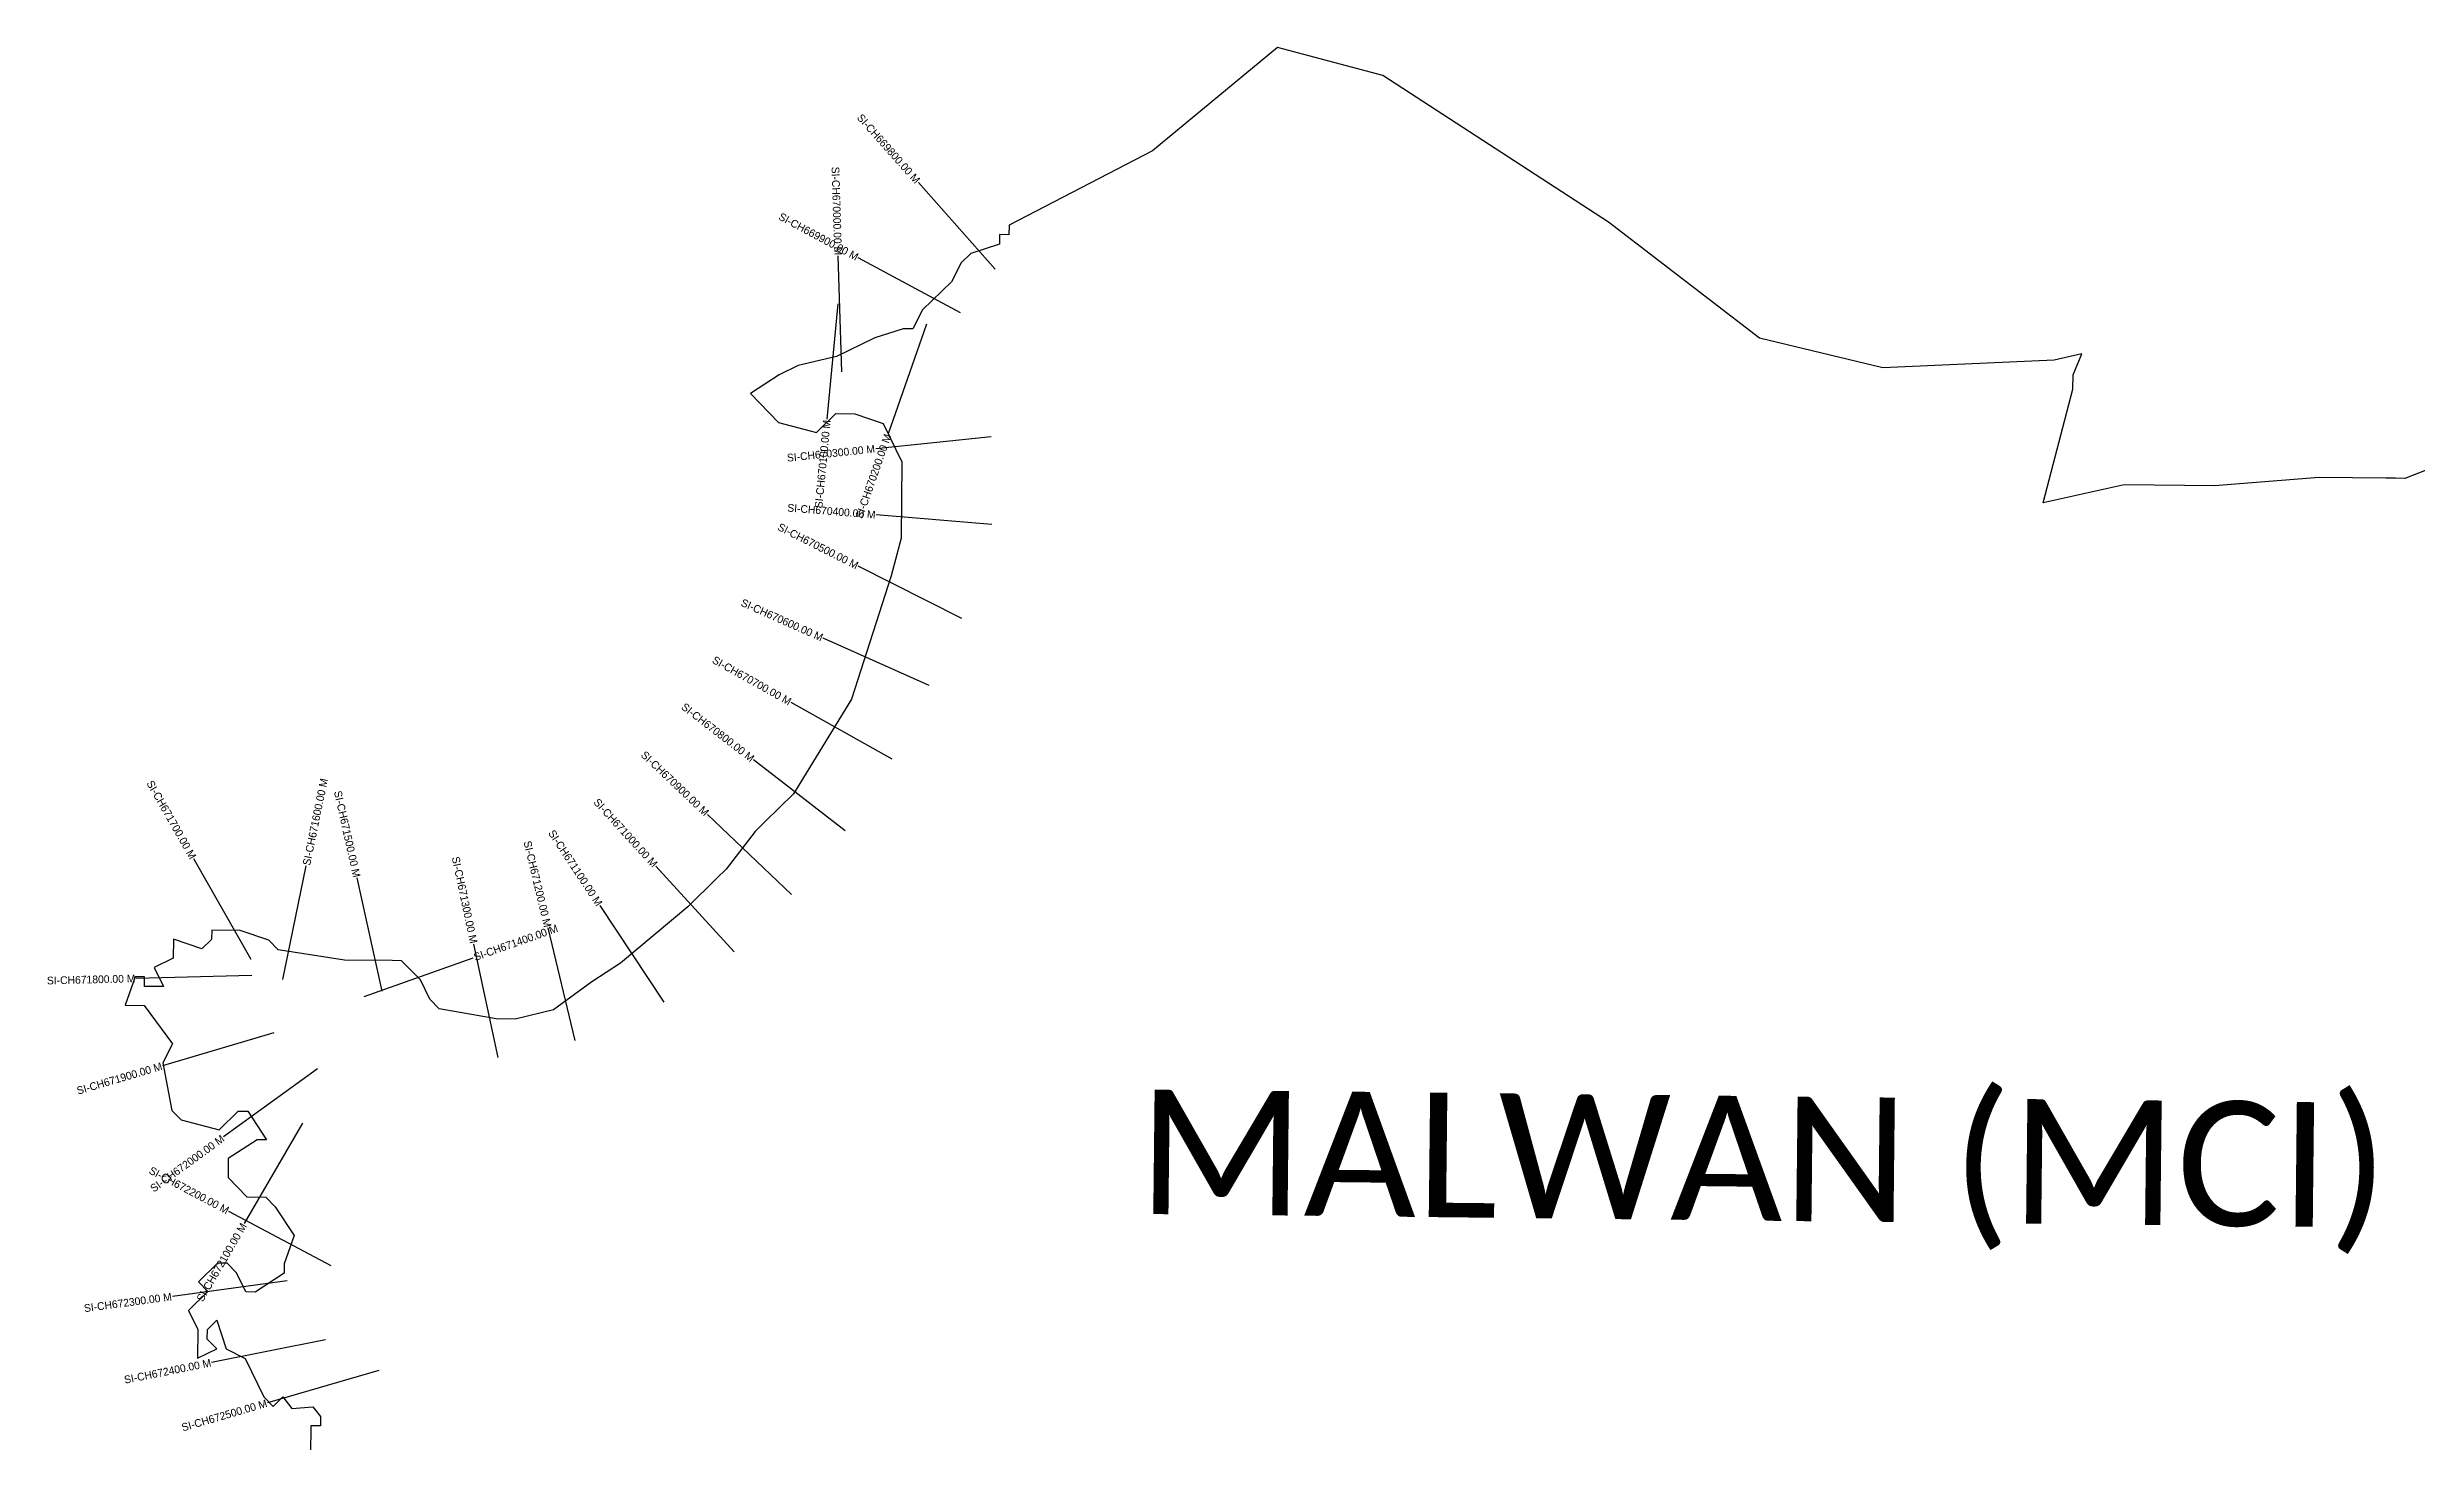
# Model space of a CAD drawing. Header units: metres. Extents: x 334602 to 340119, y 1774171 to 1777652.
# Drawn here: x 334614 to 337680, y 1775849 to 1777652 of the extents above; entities that cross this region are included whole.
import ezdxf
from ezdxf.enums import TextEntityAlignment as Align

# ---------------------------------------------------------------- set-up
doc = ezdxf.new("R2010")
doc.units = ezdxf.units.M
for name, color, linetype in [('CS', 134, 'Continuous'), ('CSMark', 6, 'Continuous'), ('VILLAGE BOUNDRY', 10, 'Continuous'), ('VILLAGE NAME', 250, 'Continuous')]:
    doc.layers.add(name, color=color, linetype=linetype)

msp = doc.modelspace()

# ---------------------------------------------------------------- linework, layer by layer
at = {"layer": 'CS'}
for p, q in [((335840.7, 1777365.4), (335741.2, 1777477.7)), ((335642, 1777232.7), (335637.4, 1777382.6)), ((335795.6, 1777309.1), (335663.4, 1777380)), ((335637.1, 1777320.6), (335622.9, 1777171.3)), ((335751.6, 1777294.2), (335702.2, 1777152.5)), ((335835.2, 1777148.7), (335686, 1777133.2)), ((335836.3, 1777035.3), (335686.8, 1777047.5)), ((335797.4, 1776913.4), (335663.4, 1776981)), ((335755, 1776826.8), (335618, 1776887.9)), ((335707.4, 1776731.3), (335576.6, 1776804.6)), ((335646.6, 1776638.7), (335527.9, 1776730.5)), ((335577.2, 1776556.6), (335468.5, 1776659.9)), ((334878, 1776472.2), (334803.7, 1776602.5)), ((334918.9, 1776446.4), (334949.2, 1776593.3)), ((335502.7, 1776482.2), (335401.6, 1776593)), ((335047.6, 1776431.5), (335015, 1776577.9)), ((335412.2, 1776417), (335329.6, 1776542.2)), ((335297, 1776367.4), (335262.1, 1776513.3)), ((335024.1, 1776424.5), (335165.4, 1776474.6)), ((335197.4, 1776345.5), (335166.3, 1776492.3)), ((334879.1, 1776451.4), (334729.2, 1776447.8)), ((334907.3, 1776377.4), (334763.4, 1776334.9)), ((334963.7, 1776331), (334842.4, 1776242.7)), ((334944.5, 1776260.6), (334869.1, 1776130.9)), ((334981.7, 1776076.2), (334849.2, 1776146.4)), ((334924.8, 1776056.6), (334776.2, 1776036.4)), ((334974, 1775980.4), (334826.9, 1775951)), ((335043.2, 1775940.7), (334899.2, 1775898.8))]:
    msp.add_line(p, q, dxfattribs=at)
at = {"layer": 'VILLAGE BOUNDRY', "flags": 128}
msp.add_lwpolyline([(337788, 1777142.7), (337664.4, 1777094.8), (337652.1, 1777095), (337639.8, 1777095.1), (337553.6, 1777096), (337418.1, 1777085.2), (337301.2, 1777086.5), (337196.3, 1777063), (337234.8, 1777210.3), (337235, 1777228.8), (337246.5, 1777256.1), (337210.7, 1777247.5), (336989, 1777237.6), (336829.4, 1777276.3), (336634.1, 1777426.1), (336342, 1777615.8), (336205.8, 1777652.4), (336044.3, 1777518.7), (335858.6, 1777422.3), (335858.4, 1777410), (335846.1, 1777410.1), (335846, 1777397.8), (335809, 1777385.9), (335796.5, 1777373.7), (335783.9, 1777349.2), (335746.6, 1777312.7), (335734, 1777288.3), (335721.7, 1777288.4), (335684.7, 1777276.5), (335635.2, 1777252.4), (335585.8, 1777240.6), (335561, 1777228.6), (335523.9, 1777204.4), (335560.4, 1777167.1), (335609.5, 1777154.2), (335634.4, 1777178.5), (335659, 1777178.3), (335695.8, 1777165.6), (335719.8, 1777116.1), (335718.8, 1777017.6), (335705.9, 1776968.5), (335654.9, 1776809.1), (335579.7, 1776686.8), (335542.4, 1776650.3), (335530, 1776638.1), (335492.5, 1776589.3), (335480.1, 1776577.1), (335442.8, 1776540.6), (335355.8, 1776467.7), (335318.6, 1776443.5), (335269, 1776407.1), (335219.6, 1776395.3), (335195, 1776395.6), (335121.3, 1776408.7), (335109.1, 1776421.1), (335097.1, 1776445.9), (335072.7, 1776470.8), (335060.4, 1776470.9), (334998.9, 1776471.6), (334912.9, 1776484.8), (334900.7, 1776497.3), (334863.9, 1776510), (334827, 1776510.4), (334826.9, 1776498.1), (334814.4, 1776485.9), (334777.6, 1776498.6), (334777.3, 1776474), (334752.6, 1776462), (334764.7, 1776437.2), (334740, 1776437.5), (334740.2, 1776449.8), (334727.9, 1776449.9), (334715.2, 1776413.1), (334739.8, 1776412.9), (334776.1, 1776363.3), (334763.6, 1776338.8), (334775.2, 1776277.1), (334787.4, 1776264.7), (334836.5, 1776251.8), (334861.4, 1776276.2), (334873.7, 1776276), (334897.9, 1776238.8), (334885.6, 1776239), (334848.4, 1776214.7), (334848.1, 1776190.1), (334872.4, 1776165.3), (334897.1, 1776165), (334909.2, 1776152.5), (334933.5, 1776115.3), (334920.8, 1776078.6), (334920.6, 1776066.3), (334883.4, 1776042), (334871.1, 1776042.2), (334859.1, 1776066.9), (334846.9, 1776079.4), (334834.6, 1776079.5), (334809.7, 1776055.1), (334821.9, 1776042.7), (334797, 1776018.4), (334809.1, 1775993.6), (334808.7, 1775956.7), (334833.4, 1775968.7), (334821.2, 1775981.2), (334821.4, 1775993.5), (334833.8, 1776005.7), (334845.7, 1775968.6), (334870.2, 1775956), (334894.3, 1775906.5), (334906.4, 1775894.1), (334918.9, 1775906.3), (334930.7, 1775891.5), (334958, 1775893.5), (334967.8, 1775881.1), (334967.7, 1775868.8), (334955.4, 1775868.9), (334955, 1775832)], dxfattribs=at)

# ---------------------------------------------------------------- texts
at = {"layer": 'CSMark'}
for s, rotation, p in [('SI-CH669800.00 M', 311.5425, (335740.6, 1777478.5)), ('SI-CH670000.00 M', 271.7612, (335637.4, 1777383.6)), ('SI-CH669900.00 M', 331.7692, (335662.6, 1777380.5)), ('SI-CH670100.00 M', 84.5653, (335622.8, 1777170.3)), ('SI-CH670200.00 M', 70.7798, (335701.8, 1777151.6)), ('SI-CH670300.00 M', 5.9383, (335685, 1777133.1)), ('SI-CH670400.00 M', 355.3242, (335685.8, 1777047.6)), ('SI-CH670500.00 M', 333.2333, (335662.6, 1776981.4)), ('SI-CH670600.00 M', 335.967, (335617.1, 1776888.3)), ('SI-CH670700.00 M', 330.7245, (335575.7, 1776805.1)), ('SI-CH670800.00 M', 322.2709, (335527.1, 1776731.1)), ('SI-CH670900.00 M', 316.4759, (335467.8, 1776660.6)), ('SI-CH671700.00 M', 299.6771, (334803.2, 1776603.4)), ('SI-CH671500.00 M', 282.5626, (335014.8, 1776578.8)), ('SI-CH671000.00 M', 312.3514, (335401, 1776593.8)), ('SI-CH671200.00 M', 283.4512, (335261.8, 1776514.3)), ('SI-CH671100.00 M', 303.4189, (335329, 1776543)), ('SI-CH671300.00 M', 281.9329, (335166.1, 1776493.3)), ('SI-CH671800.00 M', 1.3851, (334728.2, 1776447.8)), ('SI-CH671900.00 M', 16.4354, (334762.5, 1776334.6)), ('SI-CH672000.00 M', 36.0794, (334841.6, 1776242.1)), ('SI-CH672200.00 M', 332.0886, (334848.3, 1776146.9)), ('SI-CH672100.00 M', 59.8308, (334868.6, 1776130.1)), ('SI-CH672300.00 M', 7.726, (334775.2, 1776036.3)), ('SI-CH672400.00 M', 11.3205, (334826, 1775950.8)), ('SI-CH672500.00 M', 16.2355, (334898.2, 1775898.5))]:
    msp.add_text(s, height=10, rotation=rotation, dxfattribs=at).set_placement(p, align=Align.MIDDLE_RIGHT)
for s, rotation, p in [('SI-CH671600.00 M', 78.3253, (334949.4, 1776594.3)), ('SI-CH671400.00 M', 19.5258, (335166.4, 1776475))]:
    msp.add_text(s, height=10, rotation=rotation, dxfattribs=at).set_placement(p, align=Align.MIDDLE_LEFT)
at = {"layer": 'VILLAGE NAME', "insert": (336026.4, 1776304.3), "char_height": 161.109, "attachment_point": 1, "rotation": 359.3742}
msp.add_mtext_dynamic_manual_height_columns('{\\fCalibri|b0|i0|c0|p34;MALWAN (MCI)}', width=1896.868, gutter_width=805.5, heights=[0], dxfattribs=at)

doc.saveas('drawing.dxf')
